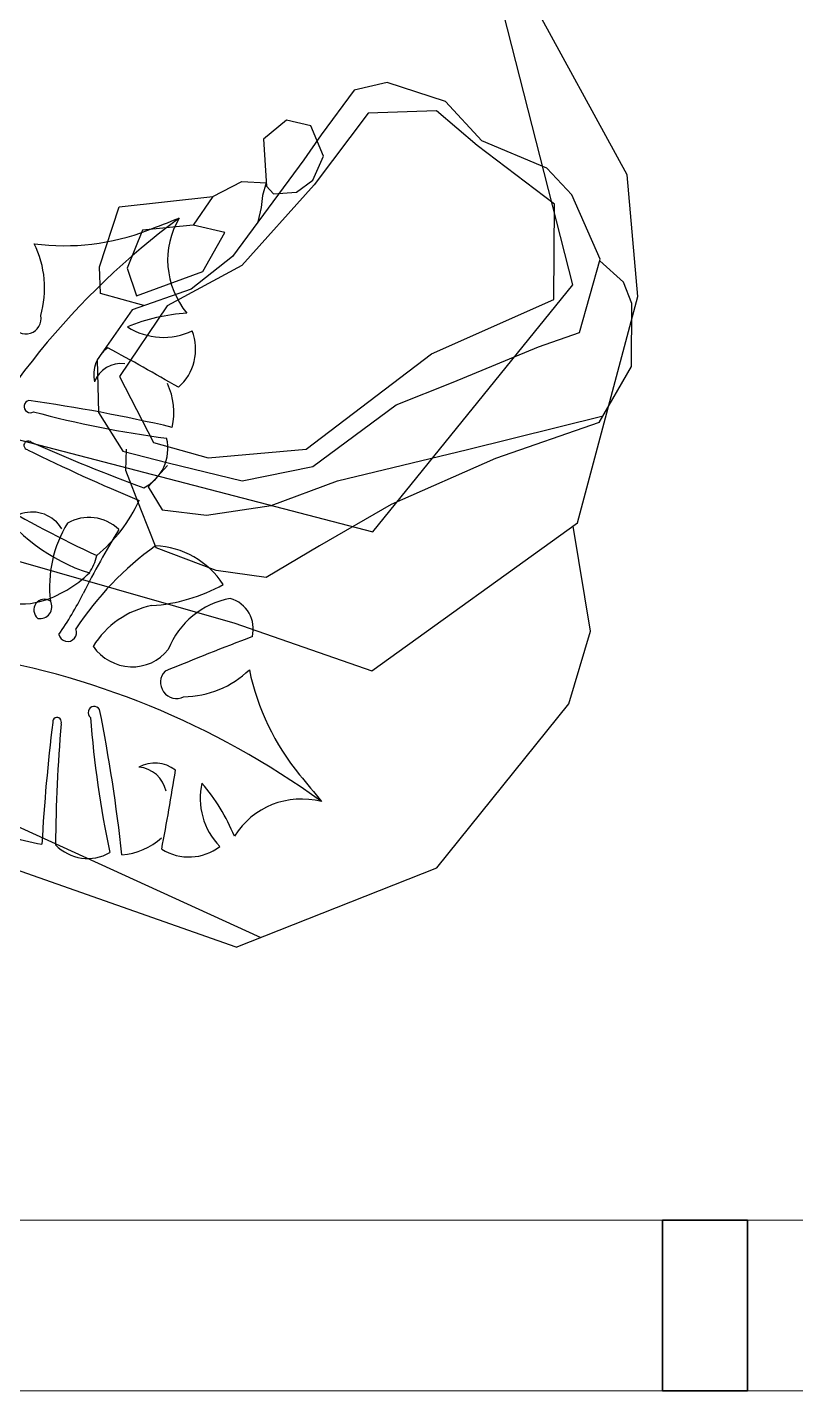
# Model space of a CAD drawing. Header units: millimetres. Extents: x -343543 to 400519, y -115663 to 104219.
# Drawn here: x -164156 to -163705, y -100 to 700 of the extents above; entities that cross this region are included whole.
import ezdxf
from ezdxf.xclip import XClip

# ---------------------------------------------------------------- set-up
doc = ezdxf.new("R2010")
doc.units = ezdxf.units.MM
doc.header["$XCLIPFRAME"] = 0
doc.linetypes.add('XREF MAT BANG TUONG XAY$0$CENTER', pattern=[50.8, 31.75, -6.35, 6.35, -6.35])
doc.layers.get('0').update_dxf_attribs({"color": 231, "lineweight": 0})
for name, color, linetype, lineweight in [('A-PATT', 252, 'Continuous', 9), ('A-SYMBOLS', 10, 'Continuous', 13), ('XREF MAT BANG TUONG XAY$0$01.Xref _MB T1$0$A-DOOR', 8, 'Continuous', 9), ('XREF MAT BANG TUONG XAY$0$01.Xref _MB T1$0$A-WALL', 8, 'Continuous', 35), ('XREF MAT BANG TUONG XAY$0$A-GRID', 8, 'XREF MAT BANG TUONG XAY$0$CENTER', 15)]:
    doc.layers.add(name, color=color, linetype=linetype, lineweight=lineweight)
doc.layers.add('XREF MAT BANG NOI THAT$0$FF-Plants', color=8, linetype='Continuous')

# ---------------------------------------------------------------- blocks, each defined once
blk = doc.blocks.new('XREF MAT BANG TUONG XAY$0$00.xref_IKIGAI_Truc')
at = {"layer": 'XREF MAT BANG TUONG XAY$0$A-GRID', "color": 8, "ltscale": 20}
blk.add_lwpolyline([(-2907.53, 0), (42750, 0)], dxfattribs=at)
blk = doc.blocks.new('XREF MAT BANG TUONG XAY$0$xref_IKIGAI_Cot')
at = {"layer": 'XREF MAT BANG TUONG XAY$0$A-GRID', "color": 8, "ltscale": 20}
blk.add_lwpolyline([(-2907.53, 0), (42750, 0)], dxfattribs=at)
blk = doc.blocks.new('XREF MAT BANG NOI THAT$0$YLD.Studio-01-208')
at = {"layer": 'XREF MAT BANG NOI THAT$0$FF-Plants', "color": 8}
for p, q in [((0, 0), (-19.47, -4.47)), ((34.22, -11.13), (0, 0)), ((-19.47, -4.47), (-38.79, -30.61)), ((55.53, -34.26), (34.22, -11.13)), ((-59.12, -22.14), (-72.49, -33.17)), ((-44.79, -25.4), (-59.12, -22.14)), ((-11.24, -17.95), (-42.9, -59.89)), ((28.84, -16.58), (-11.24, -17.95)), ((52.84, -36.99), (28.84, -16.58)), ((-38.79, -30.61), (-48.97, -45.31)), ((-37.29, -43.22), (-44.79, -25.4)), ((-72.49, -33.17), (-70.76, -60.67)), ((98.17, -71.37), (52.84, -36.99)), ((93.58, -50.24), (55.53, -34.26)), ((-48.97, -45.31), (-90.81, -101.94)), ((-43.6, -57.24), (-37.29, -43.22)), ((108.33, -65.84), (93.58, -50.24)), ((-102.27, -66.84), (-85.32, -58.11)), ((-42.9, -59.89), (-85.35, -107.32)), ((-85.32, -58.11), (-70.94, -58.73)), ((-70.94, -58.73), (-73.23, -66.23)), ((-70.76, -60.67), (-66.62, -65.16)), ((-53.23, -64.25), (-43.6, -57.24)), ((-157.25, -72.93), (-102.27, -66.84)), ((-102.27, -66.84), (-113.71, -83.69)), ((-73.23, -66.23), (-73.91, -73.3)), ((-66.62, -65.16), (-53.23, -64.25)), ((97.68, -127.28), (98.17, -71.37)), ((124.87, -103.64), (108.33, -65.84)), ((-168.68, -108.08), (-157.25, -72.93)), ((-73.91, -73.3), (-75.8, -81.6)), ((-143.49, -86.61), (-152.53, -108.88)), ((-113.71, -83.69), (-143.49, -86.61)), ((-95.25, -87.89), (-113.71, -83.69)), ((-108.08, -110.73), (-95.25, -87.89)), ((-90.81, -101.94), (-115.05, -121.07)), ((112.73, -146.51), (124.87, -103.64)), ((-168.07, -123.66), (-168.68, -108.08)), ((-152.53, -108.88), (-146.99, -125.09)), ((-146.99, -125.09), (-108.08, -110.73)), ((-85.35, -107.32), (-129.06, -130.92)), ((138.52, -117.08), (124.61, -104.57)), ((143.49, -129.5), (138.52, -117.08)), ((-142.79, -130.83), (-168.07, -123.66)), ((-115.05, -121.07), (-149.64, -133.24)), ((26.05, -159.04), (97.68, -127.28)), ((-149.64, -133.24), (-170.01, -162.63)), ((-129.06, -130.92), (-156.93, -172.29)), ((-129.06, -130.92), (-129.06, -130.92)), ((143.27, -166.55), (143.49, -129.5)), ((88.68, -154.97), (112.73, -146.51)), ((-47.48, -214.91), (26.05, -159.04)), ((38.64, -175.74), (88.68, -154.97)), ((-170.01, -162.63), (-169.23, -193.5)), ((124.36, -199.42), (143.27, -166.55)), ((-156.93, -172.29), (-137.13, -211.14)), ((5.22, -188.99), (38.64, -175.74)), ((-43.61, -225.17), (5.22, -188.99)), ((-169.23, -193.5), (-154.97, -216.14)), ((47.14, -215.23), (126.69, -195.38)), ((124.36, -199.42), (63.44, -220.53)), ((-153.26, -227.51), (-152.82, -215.05)), ((-137.13, -211.14), (-105.01, -220.03)), ((-105.01, -220.03), (-47.48, -214.91)), ((-29.12, -233.65), (47.14, -215.23)), ((-154.97, -216.14), (-128.37, -222.99)), ((-128.37, -222.99), (-85.03, -233.61)), ((63.44, -220.53), (2.41, -247.51)), ((-144.42, -250.19), (-153.26, -227.51)), ((-128.9, -224.62), (-140.18, -237.16)), ((-85.03, -233.61), (-43.61, -225.17)), ((-140.18, -237.16), (-131.95, -250.64)), ((-68.03, -248.02), (-29.12, -233.65)), ((2.41, -247.51), (-39.68, -271.64)), ((-135.58, -272.88), (-144.42, -250.19)), ((-131.95, -250.64), (-105.92, -253.71)), ((-105.92, -253.71), (-68.03, -248.02)), ((-39.68, -271.64), (-70.96, -290.29)), ((-100.26, -286.16), (-135.58, -272.88)), ((-70.96, -290.29), (-100.26, -286.16))]:
    blk.add_line(p, q, dxfattribs=at)
blk = doc.blocks.new('XREF MAT BANG NOI THAT$0$YLD.Studio-03-187')
at = {"layer": 'XREF MAT BANG NOI THAT$0$FF-Plants', "color": 8}
for p, q in [((365.86, -453.83), (318.98, -270.1)), ((397.75, -389.22), (331.66, -268.57)), ((403.84, -460.52), (397.75, -389.22)), ((248.54, -598.68), (365.86, -453.83)), ((368.54, -593.44), (403.84, -460.52)), ((-4.21, -532.85), (248.54, -598.68)), ((247.89, -680.07), (368.54, -593.44)), ((376.24, -656.83), (365.92, -595.32)), ((-6.04, -602.54), (167.59, -652.21)), ((167.59, -652.21), (247.89, -680.07)), ((363.43, -699.54), (376.24, -656.83)), ((285.95, -795.72), (363.43, -699.54)), ((-65.82, -723.17), (182.87, -836.49)), ((168.39, -842.22), (-34.31, -770.82)), ((168.39, -842.22), (285.95, -795.72))]:
    blk.add_line(p, q, dxfattribs=at)
blk = doc.blocks.new('XREF MAT BANG NOI THAT$0$YLD.Studio-03-151')
at = {"layer": 'XREF MAT BANG NOI THAT$0$FF-Plants', "color": 8}
for centre, major_axis, start_param, end_param in [((483.54, -161.16), (280.61, -391.58), 3.158693, 3.641953), ((-1037.46, 3262.1), (1911.84, -2667.91), -0.247812, -0.241639), ((237.38, 200.05), (28.24, -39.41), 3.540115, 4.781006), ((126.02, 348.69), (81.77, -114.11), -0.739741, -0.247812), ((60.22, 185.95), (33.95, -47.38), 0.654171, 1.402961), ((106.25, 167), (5.44, -7.59), 4.547984, 7.405605), ((209.76, 59.76), (64.79, -90.41), 2.588016, 2.918346), ((186.33, 195.29), (23.23, -32.42), -1.175875, -0.161983), ((176.15, 149.58), (17.75, -24.76), 0.089135, 1.300635), ((166.05, 133.17), (11.69, -16.32), 3.131053, 4.283938), ((-451.3, -1038.38), (792.59, -1106.03), 2.002867, 2.037929), ((162.81, 122.93), (10.22, -14.26), 2.403864, 3.710137), ((153.4, 112.47), (23.66, -33.01), 0.722447, 1.373277), ((109.11, 115.15), (2.13, -2.97), 2.742154, 6.230666), ((0.39, -822.18), (558.08, -778.78), 2.302489, 2.392976), ((250.29, 687.17), (349.77, -488.1), -0.871811, -0.737657), ((163.7, 91.2), (15.45, -21.57), -0.157203, 1.16813), ((107.93, 92.39), (1.5, -2.1), 1.77272, 5.477584), ((546.29, 1023.45), (612.69, -854.98), -1.071911, -1.003021), ((516.29, 1070.91), (627.75, -876), -1.02764, -0.961034), ((415.93, 640.65), (396.99, -553.99), -1.146325, -1.044967), ((173.88, 119.18), (62.74, -87.55), 4.692075, 5.361021), ((88.96, 100.94), (54.76, -76.42), 0.059687, 0.507387), ((102.38, 48.04), (28.56, -39.86), 4.038112, 5.90972), ((110.64, 32.88), (11.99, -16.73), 1.504521, 4.159813), ((144.09, 24.76), (14.92, -20.82), 1.76653, 3.054147), ((191.22, 7.77), (41.94, -58.52), 3.5246, 4.196427), ((560.89, -214.68), (278.05, -388.01), 3.52672, 3.618556), ((294.17, -123.01), (111.92, -156.18), 3.139388, 3.501415), ((182.02, -15.35), (28.67, -40), 1.525562, 2.495988), ((119.54, 34.44), (17.25, -24.07), 0.348102, 0.734101), ((94.31, 68.57), (41.37, -57.73), -0.336267, 0.15756), ((170.49, 103.56), (61.92, -86.41), -0.539291, -0.115739), ((117.55, -4.26), (3.75, -5.24), 1.950456, 4.954069), ((114.73, -2.13), (4.16, -5.8), -0.810362, 1.431702), ((-27.68, 93.49), (110.97, -154.85), 0.326355, 0.476963), ((236.6, -47.04), (29.66, -41.4), 2.713085, 3.700681), ((221.93, -14.83), (10.65, -14.87), 0.68677, 2.257544), ((192.28, -55.43), (32.25, -45), 2.728254, 3.52518), ((130.95, -17.27), (3.14, -4.38), 4.336607, 7.632427), ((984.06, -1904.52), (1182.27, -1649.81), 2.890035, 2.917813), ((10.26, -502.54), (280.61, -391.58), 1.902056, 2.385316), ((168.28, -9.73), (16.32, -22.77), 4.704534, 6.560148), ((197.28, 2.8), (33.95, -47.38), -0.602467, 0.146324), ((372.69, -13.75), (81.77, -114.11), 4.286807, 4.778736), ((194.68, -46.77), (5.44, -7.59), 3.291347, 6.148968), ((146.7, -64.36), (2.13, -2.97), 1.485517, 4.974029), ((-773.84, -228.27), (558.08, -778.78), 1.045852, 1.136339), ((1148.87, -223.78), (612.69, -854.98), 3.954637, 4.023528), ((124.83, -69.74), (1.5, -2.1), 0.516083, 4.220947), ((1183.7, -181.43), (627.75, -876), 3.998908, 4.065514), ((733.31, -36.1), (349.77, -488.1), 4.154737, 4.288891), ((182.6, -113.81), (11.69, -16.32), 1.874415, 3.0273), ((171.87, -113.64), (10.22, -14.26), 1.147227, 2.4535), ((-1127.77, 143.1), (792.59, -1106.03), 0.74623, 0.781292), ((2735.59, 1935.78), (1911.84, -2667.91), -1.504449, -1.498276), ((247.96, -115.49), (23.23, -32.42), 3.850673, 4.864565), ((127.85, -176.74), (64.79, -90.41), 1.331379, 1.661709), ((269.39, -163.1), (28.24, -39.41), 2.283478, 3.524369), ((126.6, -49.09), (54.76, -76.42), -1.19695, -0.74925), ((142.23, -123.57), (15.45, -21.57), -1.41384, -0.088507), ((158.88, -107.6), (23.66, -33.01), -0.53419, 0.11664), ((201.45, -118.81), (17.75, -24.76), -1.167502, 0.043998)]:
    blk.add_ellipse(centre, major_axis=major_axis, ratio=0.974903, start_param=start_param, end_param=end_param, dxfattribs=at)
blk = doc.blocks.new('XREF MAT BANG NOI THAT')
at = {"color": 8}
for name, p in [('XREF MAT BANG NOI THAT$0$YLD.Studio-03-187', (17131.71, 1002.34)), ('XREF MAT BANG NOI THAT$0$YLD.Studio-01-208', (17388.63, 667.2)), ('XREF MAT BANG NOI THAT$0$YLD.Studio-03-151', (17070.18, 362.03))]:
    blk.add_blockref(name, p, dxfattribs=at)
blk = doc.blocks.new('01.Xref _MB T1')
at = {"color": 8}
blk.add_lwpolyline([(39999.98286, 2999.99997), (40000.00012, 19400), (-0.00011, 19399.99891), (0.00011, 2999.99997), (8394.99073, 2999.9999), (8394.99073, -99.99996), (31605.0109, -99.99952), (31605.0109, 3000.00035)], close=True, dxfattribs=at)
at = {"layer": 'XREF MAT BANG TUONG XAY$0$01.Xref _MB T1$0$A-DOOR', "color": 8, "transparency": 33554687}
for points in [[(8294.99073, 1349.99999), (8294.99073, -99.99989), (19999.99989, -100)], [(8394.99073, 1349.99999), (8394.99073, 0.00011), (19999.99989, 0)]]:
    blk.add_lwpolyline(points, dxfattribs=at)
at = {"layer": 'XREF MAT BANG TUONG XAY$0$01.Xref _MB T1$0$A-WALL', "color": 8}
blk.add_lwpolyline([(17549.99989, -100.00001), (17549.99989, -0.00001), (17599.99989, -0.00001), (17599.99989, -100.00001)], close=True, dxfattribs=at)
at = {"color": 8}
blk.add_blockref('XREF MAT BANG TUONG XAY$0$00.xref_IKIGAI_Truc', (0.00011, 0), dxfattribs=at)
ref = blk.add_blockref('XREF MAT BANG TUONG XAY$0$xref_IKIGAI_Cot', (-0.00927, -0.00001), dxfattribs=at)
XClip(ref).set_block_clipping_path([(-1610.3425959283, -2225.6693134198), (41829.1295208634, 21555.8819575264)])
at = {"layer": 'A-PATT', "color": 8}
blk.add_blockref('XREF MAT BANG NOI THAT', (0, 0), dxfattribs=at)

msp = doc.modelspace()

# ---------------------------------------------------------------- block references
at = {"layer": 'A-SYMBOLS'}
msp.add_blockref('01.Xref _MB T1', (-181333.08, 0), dxfattribs=at)

doc.saveas('drawing.dxf')
